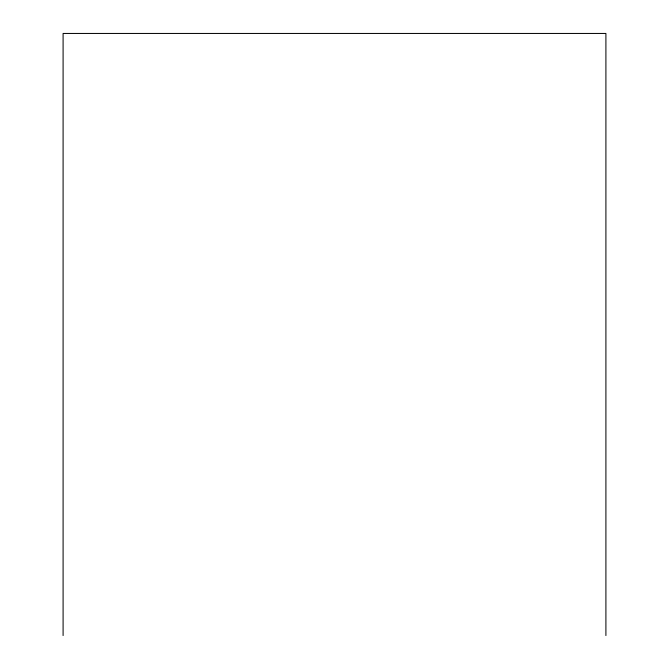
<?xml version="1.0" encoding="UTF-8"?>
<svg xmlns="http://www.w3.org/2000/svg" width="669" height="669" viewBox="0 0 669 669"><rect width="100%" height="100%" fill="white"/><g stroke="black" fill="none" stroke-linecap="round" stroke-linejoin="round"><path stroke-width="1" d="M605.905 635.55L605.905 33.45L63.095 33.45L63.095 635.55"/></g></svg>
